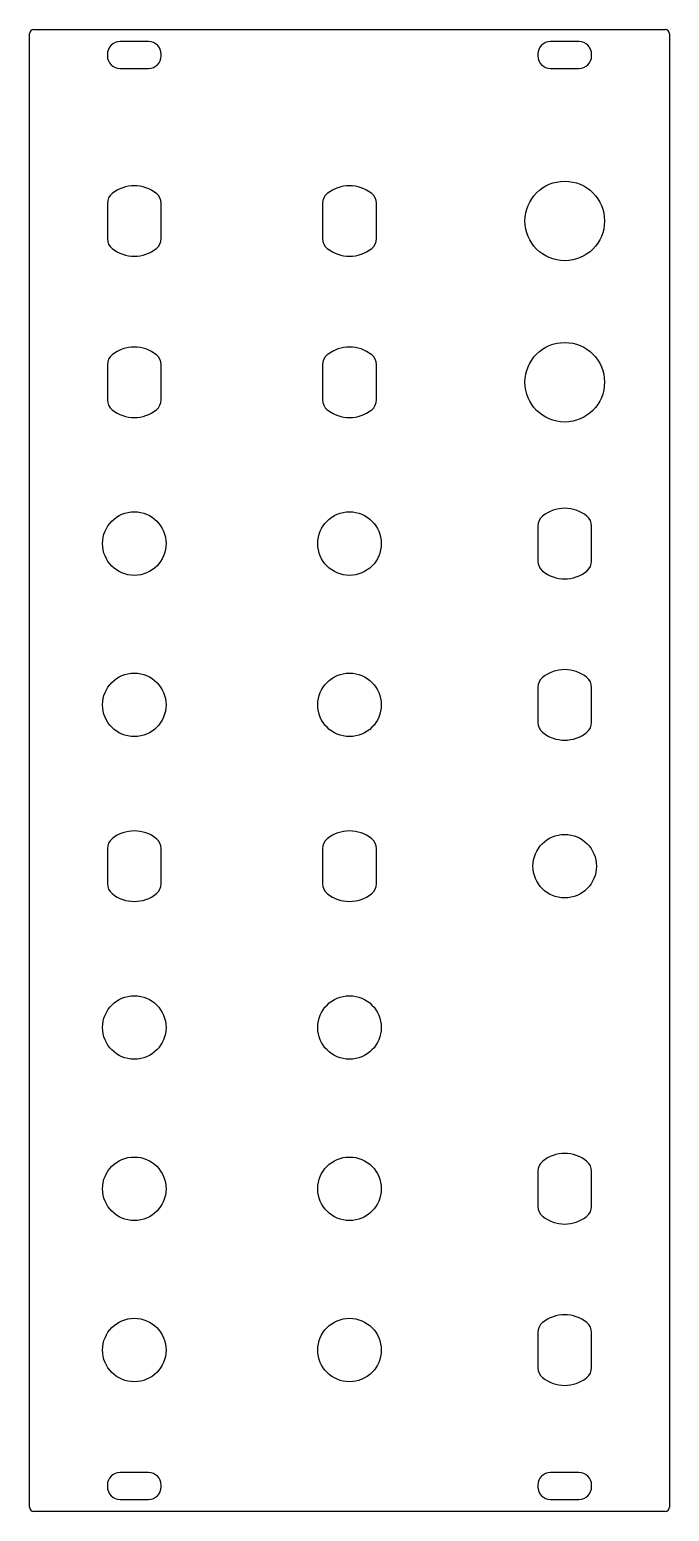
# Model space of a CAD drawing. Header units: inches. Extents: x 0 to 2.97, y 0 to 6.89.
import ezdxf

# ---------------------------------------------------------------- set-up
doc = ezdxf.new("R2010")
doc.units = ezdxf.units.IN
doc.header["$MEASUREMENT"] = 0
doc.layers.add('Contour', color=7, linetype='CONTINUOUS')

msp = doc.modelspace()

# ---------------------------------------------------------------- linework, layer by layer
at = {"layer": 'Contour', "color": 7, "linetype": 'CONTINUOUS'}
for p, q in [((0, 0.01969), (0, 6.87008)), ((0.01969, 6.88976), (2.95276, 6.88976)), ((0.55217, 6.83415), (0.42028, 6.83415)), ((2.55217, 6.83415), (2.42028, 6.83415)), ((2.97244, 6.87008), (2.97244, 0.01969)), ((0.36122, 6.7751), (0.36122, 6.76821)), ((0.61122, 6.76821), (0.61122, 6.7751)), ((2.36122, 6.7751), (2.36122, 6.76821)), ((2.61122, 6.76821), (2.61122, 6.7751)), ((0.42028, 6.70915), (0.55217, 6.70915)), ((2.42028, 6.70915), (2.55217, 6.70915)), ((0.36122, 6.08161), (0.36122, 5.91839)), ((0.61122, 5.91839), (0.61122, 6.08161)), ((1.36122, 6.08161), (1.36122, 5.91839)), ((1.61122, 5.91839), (1.61122, 6.08161)), ((0.36122, 5.33161), (0.36122, 5.16839)), ((0.61122, 5.16839), (0.61122, 5.33161)), ((1.36122, 5.33161), (1.36122, 5.16839)), ((1.61122, 5.16839), (1.61122, 5.33161)), ((2.36122, 4.58161), (2.36122, 4.41839)), ((2.61122, 4.41839), (2.61122, 4.58161)), ((2.36122, 3.83161), (2.36122, 3.66839)), ((2.61122, 3.66839), (2.61122, 3.83161)), ((0.36122, 3.08161), (0.36122, 2.91839)), ((0.61122, 2.91839), (0.61122, 3.08161)), ((1.36122, 3.08161), (1.36122, 2.91839)), ((1.61122, 2.91839), (1.61122, 3.08161)), ((2.36122, 1.58161), (2.36122, 1.41839)), ((2.61122, 1.41839), (2.61122, 1.58161)), ((2.36122, 0.83161), (2.36122, 0.66839)), ((2.61122, 0.66839), (2.61122, 0.83161)), ((0.55217, 0.18061), (0.42028, 0.18061)), ((2.55217, 0.18061), (2.42028, 0.18061)), ((0.36122, 0.12156), (0.36122, 0.11467)), ((0.61122, 0.11467), (0.61122, 0.12156)), ((2.36122, 0.12156), (2.36122, 0.11467)), ((2.61122, 0.11467), (2.61122, 0.12156)), ((2.95276, 0), (0.01969, 0)), ((0.42028, 0.05561), (0.55217, 0.05561)), ((2.42028, 0.05561), (2.55217, 0.05561))]:
    msp.add_line(p, q, dxfattribs=at)
for centre, radius in [((2.48622, 6), 0.18504), ((2.48622, 5.25), 0.18504), ((0.48622, 4.5), 0.14764), ((1.48622, 4.5), 0.14764), ((0.48622, 3.75), 0.14764), ((1.48622, 3.75), 0.14764), ((2.48622, 3), 0.14764), ((0.48622, 2.25), 0.14764), ((1.48622, 2.25), 0.14764), ((0.48622, 1.5), 0.14764), ((1.48622, 1.5), 0.14764), ((0.48622, 0.75), 0.14764), ((1.48622, 0.75), 0.14764)]:
    msp.add_circle(centre, radius, dxfattribs=at)
for centre, radius, start, end in [((0.01969, 6.87008), 0.01969, 90, 180), ((2.95276, 6.87008), 0.01969, 0, 90), ((0.42028, 6.7751), 0.05906, 90, 180), ((0.55217, 6.7751), 0.05906, 0, 90), ((2.42028, 6.7751), 0.05906, 90, 180), ((2.55217, 6.7751), 0.05906, 0, 90), ((0.42028, 6.76821), 0.05906, 180, 270), ((0.55217, 6.76821), 0.05906, 270, 360), ((2.42028, 6.76821), 0.05906, 180, 270), ((2.55217, 6.76821), 0.05906, 270, 360), ((0.48622, 6), 0.164, 51.06093, 128.93907), ((1.48622, 6), 0.164, 51.06093, 128.93907), ((0.42028, 6.08163), 0.05906, 128.95182, 180.01863), ((0.55217, 6.08163), 0.05906, 359.98137, 411.04818), ((1.42028, 6.08163), 0.05906, 128.95182, 180.01863), ((1.55217, 6.08163), 0.05906, 359.98137, 411.04818), ((0.42028, 5.91837), 0.05906, 179.98137, 231.04818), ((0.48622, 6), 0.164, 231.06093, 308.93907), ((0.55217, 5.91837), 0.05906, 308.95182, 360.01863), ((1.42028, 5.91837), 0.05906, 179.98137, 231.04818), ((1.48622, 6), 0.164, 231.06093, 308.93907), ((1.55217, 5.91837), 0.05906, 308.95182, 360.01863), ((0.42028, 5.33163), 0.05906, 128.95182, 180.01863), ((0.48622, 5.25), 0.164, 51.06093, 128.93907), ((0.55217, 5.33163), 0.05906, 359.98137, 411.04818), ((1.42028, 5.33163), 0.05906, 128.95182, 180.01863), ((1.48622, 5.25), 0.164, 51.06093, 128.93907), ((1.55217, 5.33163), 0.05906, 359.98137, 411.04818), ((0.42028, 5.16837), 0.05906, 179.98137, 231.04818), ((0.55217, 5.16837), 0.05906, 308.95182, 360.01863), ((1.42028, 5.16837), 0.05906, 179.98137, 231.04818), ((1.55217, 5.16837), 0.05906, 308.95182, 360.01863), ((0.48622, 5.25), 0.164, 231.06093, 308.93907), ((1.48622, 5.25), 0.164, 231.06093, 308.93907), ((2.42028, 4.58163), 0.05906, 128.95182, 180.01863), ((2.48622, 4.5), 0.164, 51.06093, 128.93907), ((2.55217, 4.58163), 0.05906, 359.98137, 411.04818), ((2.42028, 4.41837), 0.05906, 179.98137, 231.04818), ((2.55217, 4.41837), 0.05906, 308.95182, 360.01863), ((2.48622, 4.5), 0.164, 231.06093, 308.93907), ((2.42028, 3.83163), 0.05906, 128.95182, 180.01863), ((2.48622, 3.75), 0.164, 51.06093, 128.93907), ((2.55217, 3.83163), 0.05906, 359.98137, 411.04818), ((2.42028, 3.66837), 0.05906, 179.98137, 231.04818), ((2.55217, 3.66837), 0.05906, 308.95182, 360.01863), ((2.48622, 3.75), 0.164, 231.06093, 308.93907), ((0.42028, 3.08163), 0.05906, 128.95182, 180.01863), ((0.48622, 3), 0.164, 51.06093, 128.93907), ((0.55217, 3.08163), 0.05906, 359.98137, 411.04818), ((1.42028, 3.08163), 0.05906, 128.95182, 180.01863), ((1.48622, 3), 0.164, 51.06093, 128.93907), ((1.55217, 3.08163), 0.05906, 359.98137, 411.04818), ((0.42028, 2.91837), 0.05906, 179.98137, 231.04818), ((0.55217, 2.91837), 0.05906, 308.95182, 360.01863), ((1.42028, 2.91837), 0.05906, 179.98137, 231.04818), ((1.55217, 2.91837), 0.05906, 308.95182, 360.01863), ((0.48622, 3), 0.164, 231.06093, 308.93907), ((1.48622, 3), 0.164, 231.06093, 308.93907), ((2.48622, 1.5), 0.164, 51.06093, 128.93907), ((2.42028, 1.58163), 0.05906, 128.95182, 180.01863), ((2.55217, 1.58163), 0.05906, 359.98137, 411.04818), ((2.42028, 1.41837), 0.05906, 179.98137, 231.04818), ((2.55217, 1.41837), 0.05906, 308.95182, 360.01863), ((2.48622, 1.5), 0.164, 231.06093, 308.93907), ((2.48622, 0.75), 0.164, 51.06093, 128.93907), ((2.42028, 0.83163), 0.05906, 128.95182, 180.01863), ((2.55217, 0.83163), 0.05906, 359.98137, 411.04818), ((2.42028, 0.66837), 0.05906, 179.98137, 231.04818), ((2.48622, 0.75), 0.164, 231.06093, 308.93907), ((2.55217, 0.66837), 0.05906, 308.95182, 360.01863), ((0.42028, 0.12156), 0.05906, 90, 180), ((0.55217, 0.12156), 0.05906, 360, 450), ((2.42028, 0.12156), 0.05906, 90, 180), ((2.55217, 0.12156), 0.05906, 360, 450), ((0.42028, 0.11467), 0.05906, 180, 270), ((0.55217, 0.11467), 0.05906, 270, 360), ((2.42028, 0.11467), 0.05906, 180, 270), ((2.55217, 0.11467), 0.05906, 270, 360), ((0.01969, 0.01969), 0.01969, 180, 270), ((2.95276, 0.01969), 0.01969, -90, 0)]:
    msp.add_arc(centre, radius, start, end, dxfattribs=at)

doc.saveas('drawing.dxf')
